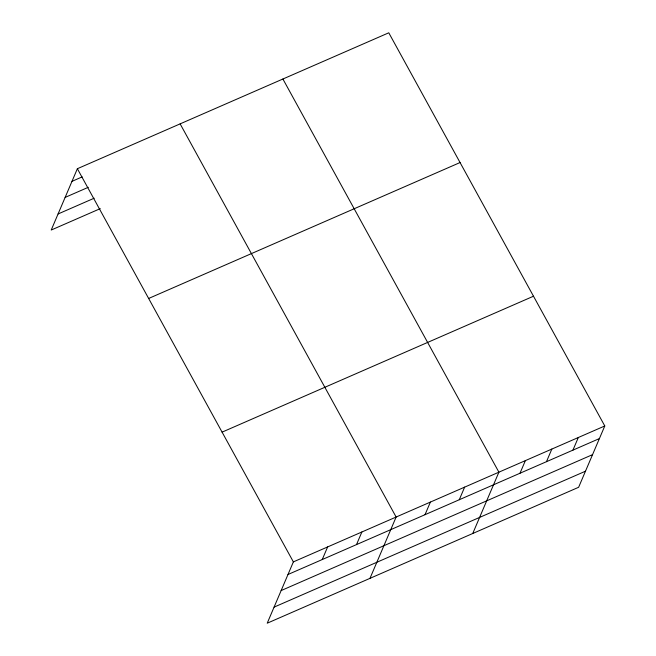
<?xml version="1.0" encoding="UTF-8"?>
<svg xmlns="http://www.w3.org/2000/svg" width="656" height="656" viewBox="0 0 656 656"><rect width="100%" height="100%" fill="white"/><g stroke="black" fill="none" stroke-linecap="round" stroke-linejoin="round"><path stroke-width="0.98" d="M604.783 425.965L293.371 561.889L267.222 623.2L578.633 487.277L604.783 425.965L388.778 32.8L77.367 168.723L51.217 230.035L100.286 208.624M322.244 559.552L327.631 546.932M356.503 544.595L361.882 531.983M369.984 578.346L396.134 517.026L180.138 123.869M425.014 514.698L430.393 502.078M459.266 499.741L464.645 487.129M472.746 533.492L498.904 472.172L282.9 79.015M519.995 473.238L525.374 460.619M546.464 461.685L551.844 449.065M572.934 450.131L578.313 437.519M71.988 181.343L82.172 176.899M65.133 197.407L88.281 187.304M58.072 213.971L94.177 198.21M148.65 298.464L460.061 162.54M222.089 432.14L533.5 296.217M287.992 574.5L599.404 438.577M281.137 590.572L592.548 454.649M274.077 607.128L585.48 471.205M77.367 168.723L293.371 561.889"/></g></svg>
